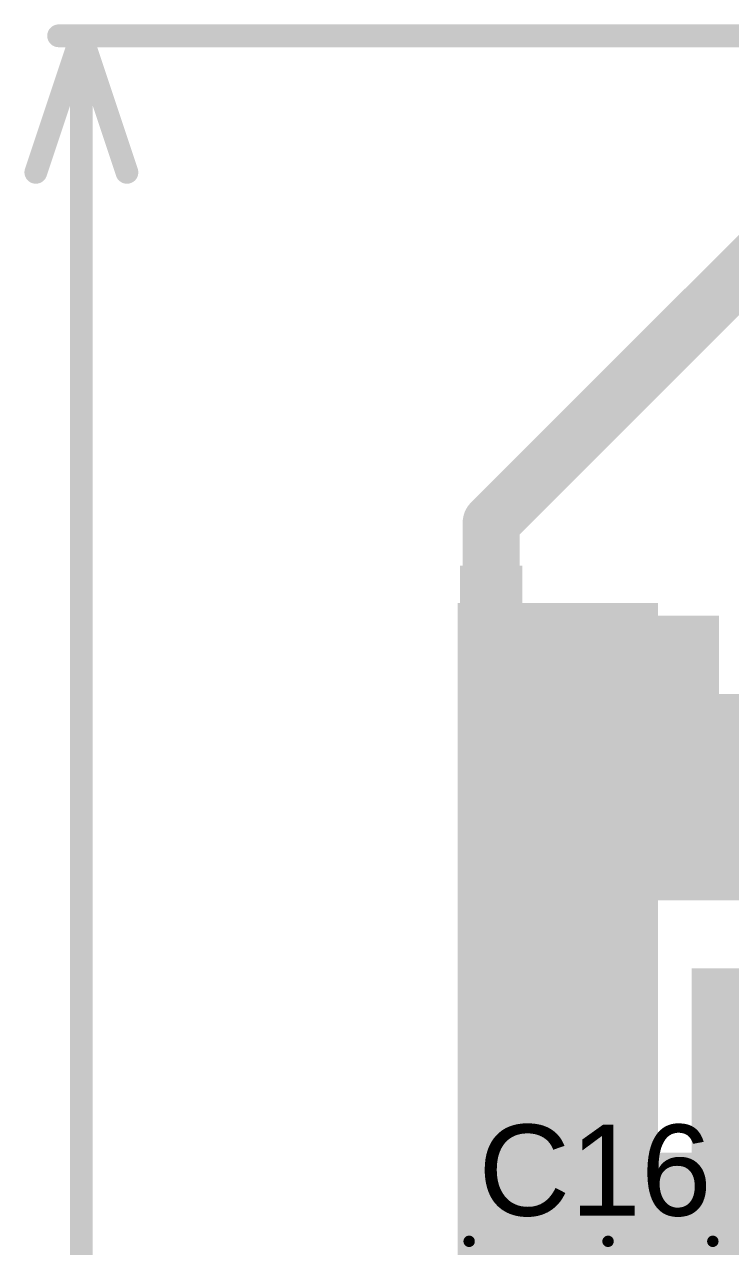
# Model space of a CAD drawing. Header units: millimetres. Extents: x -0.39 to 1.43, y -0.39 to 1.45.
# Drawn here: x -0.386 to -0.076, y 0.917 to 1.454 of the extents above; entities that cross this region are included whole.
import ezdxf

# ---------------------------------------------------------------- set-up
doc = ezdxf.new("R2010")
doc.units = ezdxf.units.MM
doc.header["$MEASUREMENT"] = 0
for name, color, linetype in [('BottomLayer', 5, 'Continuous'), ('BottomPaste', 16, 'Continuous'), ('BottomSolder', 6, 'Continuous'), ('Mechanical1', 6, 'Continuous'), ('TopLayer', 1, 'Continuous'), ('TopOverlay', 2, 'Continuous'), ('TopPaste', 8, 'Continuous'), ('TopSolder', 216, 'Continuous'), ('ViaHoleLayer', 16, 'Continuous')]:
    doc.layers.add(name, color=color, linetype=linetype)
doc.styles.add('Arial', font='', dxfattribs={"height": 0.2})
doc.styles.get('Arial').set_extended_font_data('Arial')

# ---------------------------------------------------------------- blocks, each defined once
blk = doc.blocks.new('PSPMAA0605H_680M_IGF_B_1')
at = {"layer": 'BottomLayer'}
for points in [[(-0.07283, 0.0689), (-0.07283, -0.0689), (-0.15551, -0.0689), (-0.15551, 0.0689)], [(0.15551, 0.0689), (0.15551, -0.0689), (0.07283, -0.0689), (0.07283, 0.0689)]]:
    blk.add_hatch(color=5, dxfattribs=at).paths.add_polyline_path(points)
at = {"layer": 'BottomPaste'}
for points in [[(-0.07283, 0.0689), (-0.07283, -0.0689), (-0.15551, -0.0689), (-0.15551, 0.0689)], [(0.15551, 0.0689), (0.15551, -0.0689), (0.07283, -0.0689), (0.07283, 0.0689)]]:
    blk.add_hatch(color=16, dxfattribs=at).paths.add_polyline_path(points)
at = {"layer": 'BottomSolder'}
for points in [[(-0.06883, 0.0729), (-0.06883, -0.0729), (-0.15951, -0.0729), (-0.15951, 0.0729)], [(0.15951, 0.0729), (0.15951, -0.0729), (0.06883, -0.0729), (0.06883, 0.0729)]]:
    blk.add_hatch(color=6, dxfattribs=at).paths.add_polyline_path(points)
blk = doc.blocks.new('C___1210_48')
at = {"layer": 'TopLayer'}
for points in [[(-0.08, 0.055), (-0.02, 0.055), (-0.02, -0.055), (-0.08, -0.055)], [(0.02, 0.055), (0.08, 0.055), (0.08, -0.055), (0.02, -0.055)]]:
    blk.add_hatch(color=1, dxfattribs=at).paths.add_polyline_path(points)
at = {"layer": 'TopPaste'}
for points in [[(-0.08, 0.055), (-0.02, 0.055), (-0.02, -0.055), (-0.08, -0.055)], [(0.02, 0.055), (0.08, 0.055), (0.08, -0.055), (0.02, -0.055)]]:
    blk.add_hatch(color=8, dxfattribs=at).paths.add_polyline_path(points)
at = {"layer": 'TopSolder'}
for points in [[(-0.084, 0.059), (-0.016, 0.059), (-0.016, -0.059), (-0.084, -0.059)], [(0.016, 0.059), (0.084, 0.059), (0.084, -0.059), (0.016, -0.059)]]:
    blk.add_hatch(color=216, dxfattribs=at).paths.add_polyline_path(points)
at = {"layer": 'TopOverlay', "const_width": 0.005}
for points in [[(-0.023, 0.059), (-0.084, 0.059)], [(-0.084, 0.059), (-0.084, -0.059)], [(0.084, 0.059), (0.023, 0.059)], [(0.084, 0.059), (0.084, -0.059)], [(-0.023, -0.059), (-0.084, -0.059)], [(0.084, -0.059), (0.023, -0.059)]]:
    blk.add_lwpolyline(points, dxfattribs=at)
at = {"layer": 'TopOverlay', "const_width": 0.0025}
for points in [[(-0.08525, 0.059, 1), (-0.08275, 0.059, 1)], [(-0.08525, 0.059, 1), (-0.08275, 0.059, 1)], [(-0.02425, 0.059, 1), (-0.02175, 0.059, 1)], [(0.02175, 0.059, 1), (0.02425, 0.059, 1)], [(0.08275, 0.059, 1), (0.08525, 0.059, 1)], [(0.08275, 0.059, 1), (0.08525, 0.059, 1)], [(-0.08525, -0.059, 1), (-0.08275, -0.059, 1)], [(-0.08525, -0.059, 1), (-0.08275, -0.059, 1)], [(-0.02425, -0.059, 1), (-0.02175, -0.059, 1)], [(0.02175, -0.059, 1), (0.02425, -0.059, 1)], [(0.08275, -0.059, 1), (0.08525, -0.059, 1)], [(0.08275, -0.059, 1), (0.08525, -0.059, 1)]]:
    blk.add_lwpolyline(points, format="xyb", close=True, dxfattribs=at)

msp = doc.modelspace()

# ---------------------------------------------------------------- hatches: boundary and pattern name
at = {"layer": 'BottomLayer'}
for points in [[(-0.19475, 0.66951), (-0.1674, 0.66951), (-0.1674, 1.216), (-0.19475, 1.216)], [(-0.16, 1.13837), (-0.081, 1.13837), (-0.081, 1.194), (-0.16, 1.194)], [(-0.16, 1.07291), (0.01402, 1.07291), (0.01402, 1.157), (-0.16, 1.157)], [(-0.12377, 0.84457), (0.01402, 0.84457), (0.01402, 0.958), (-0.12377, 0.958)]]:
    msp.add_hatch(color=5, dxfattribs=at).paths.add_polyline_path(points)
h = msp.add_hatch(color=5, dxfattribs=at)
edge = h.paths.add_edge_path()
edge.add_arc((-0.146, 1.179), 0.01181, 0, 360)
h = msp.add_hatch(color=5, dxfattribs=at)
edge = h.paths.add_edge_path()
edge.add_arc((-0.118, 1.179), 0.01181, 0, 360)
h = msp.add_hatch(color=5, dxfattribs=at)
edge = h.paths.add_edge_path()
edge.add_arc((-0.147, 1.14744), 0.01181, 0, 360)
h = msp.add_hatch(color=5, dxfattribs=at)
edge = h.paths.add_edge_path()
edge.add_arc((-0.119, 1.14744), 0.01181, 0, 360)
at = {"layer": 'BottomSolder'}
h = msp.add_hatch(color=6, dxfattribs=at)
edge = h.paths.add_edge_path()
edge.add_arc((-0.146, 1.179), 0.01581, 0, 360)
h = msp.add_hatch(color=6, dxfattribs=at)
edge = h.paths.add_edge_path()
edge.add_arc((-0.118, 1.179), 0.01581, 0, 360)
h = msp.add_hatch(color=6, dxfattribs=at)
edge = h.paths.add_edge_path()
edge.add_arc((-0.147, 1.14744), 0.01581, 0, 360)
h = msp.add_hatch(color=6, dxfattribs=at)
edge = h.paths.add_edge_path()
edge.add_arc((-0.119, 1.14744), 0.01581, 0, 360)
at = {"layer": 'TopLayer'}
for points in [[(-0.19575, 0.58231), (-0.10775, 0.58231), (-0.10775, 1.19955), (-0.19575, 1.19955)], [(-0.093, 0.92269), (0.114, 0.92269), (0.114, 1.039), (-0.093, 1.039)]]:
    msp.add_hatch(color=1, dxfattribs=at).paths.add_polyline_path(points)
h = msp.add_hatch(color=1, dxfattribs=at)
edge = h.paths.add_edge_path()
edge.add_arc((-0.146, 1.179), 0.01181, 0, 360)
h = msp.add_hatch(color=1, dxfattribs=at)
edge = h.paths.add_edge_path()
edge.add_arc((-0.118, 1.179), 0.01181, 0, 360)
h = msp.add_hatch(color=1, dxfattribs=at)
edge = h.paths.add_edge_path()
edge.add_arc((-0.147, 1.14744), 0.01181, 0, 360)
h = msp.add_hatch(color=1, dxfattribs=at)
edge = h.paths.add_edge_path()
edge.add_arc((-0.119, 1.14744), 0.01181, 0, 360)
at = {"layer": 'TopSolder'}
h = msp.add_hatch(color=216, dxfattribs=at)
edge = h.paths.add_edge_path()
edge.add_arc((-0.146, 1.179), 0.01581, 0, 360)
h = msp.add_hatch(color=216, dxfattribs=at)
edge = h.paths.add_edge_path()
edge.add_arc((-0.118, 1.179), 0.01581, 0, 360)
h = msp.add_hatch(color=216, dxfattribs=at)
edge = h.paths.add_edge_path()
edge.add_arc((-0.147, 1.14744), 0.01581, 0, 360)
h = msp.add_hatch(color=216, dxfattribs=at)
edge = h.paths.add_edge_path()
edge.add_arc((-0.119, 1.14744), 0.01581, 0, 360)
at = {"layer": 'ViaHoleLayer'}
h = msp.add_hatch(color=16, dxfattribs=at)
edge = h.paths.add_edge_path()
edge.add_arc((-0.146, 1.179), 0.00591, 0, 360)
h = msp.add_hatch(color=16, dxfattribs=at)
edge = h.paths.add_edge_path()
edge.add_arc((-0.118, 1.179), 0.00591, 0, 360)
h = msp.add_hatch(color=16, dxfattribs=at)
edge = h.paths.add_edge_path()
edge.add_arc((-0.147, 1.14744), 0.00591, 0, 360)
h = msp.add_hatch(color=16, dxfattribs=at)
edge = h.paths.add_edge_path()
edge.add_arc((-0.119, 1.14744), 0.00591, 0, 360)

# ---------------------------------------------------------------- linework, layer by layer
at = {"layer": 'BottomLayer', "const_width": 0.025}
for points in [[(-0.18108, 1.23492), (-0.03, 1.386)], [(-0.18108, 0.94275), (-0.18108, 1.23492)]]:
    msp.add_lwpolyline(points, dxfattribs=at)
at = {"layer": 'BottomLayer', "const_width": 0.0125}
for points in [[(-0.18733, 1.23492, 1), (-0.17483, 1.23492, 1)], [(-0.18733, 1.23492, 1), (-0.17483, 1.23492, 1)], [(-0.18733, 0.94275, 1), (-0.17483, 0.94275, 1)]]:
    msp.add_lwpolyline(points, format="xyb", close=True, dxfattribs=at)
at = {"layer": 'Mechanical1', "const_width": 0.01}
for points in [[(-0.38101, 1.38882), (-0.36101, 1.44882)], [(-0.37101, 1.44882), (-0.05119, 1.44882)], [(-0.36101, 1.44882), (-0.34101, 1.38882)], [(-0.36101, 0.89196), (-0.36101, 1.44882)]]:
    msp.add_lwpolyline(points, dxfattribs=at)
at = {"layer": 'Mechanical1', "const_width": 0.005}
for points in [[(-0.37351, 1.44882, 1), (-0.36851, 1.44882, 1)], [(-0.36351, 1.44882, 1), (-0.35851, 1.44882, 1)], [(-0.36351, 1.44882, 1), (-0.35851, 1.44882, 1)], [(-0.36351, 1.44882, 1), (-0.35851, 1.44882, 1)], [(-0.38351, 1.38882, 1), (-0.37851, 1.38882, 1)], [(-0.34351, 1.38882, 1), (-0.33851, 1.38882, 1)]]:
    msp.add_lwpolyline(points, format="xyb", close=True, dxfattribs=at)

# ---------------------------------------------------------------- block references
for name, p, rotation in [('PSPMAA0605H_680M_IGF_B_1', (-0.05487, 1.00008), 90), ('C___1210_48', (-0.10675, 0.8601), 180)]:
    msp.add_blockref(name, p, dxfattribs=dict(rotation=rotation))

# ---------------------------------------------------------------- texts
at = {"layer": 'TopOverlay', "style": 'Arial'}
msp.add_text('C16', height=0.04, dxfattribs=at).set_placement((-0.18674, 0.93036))

doc.saveas('drawing.dxf')
